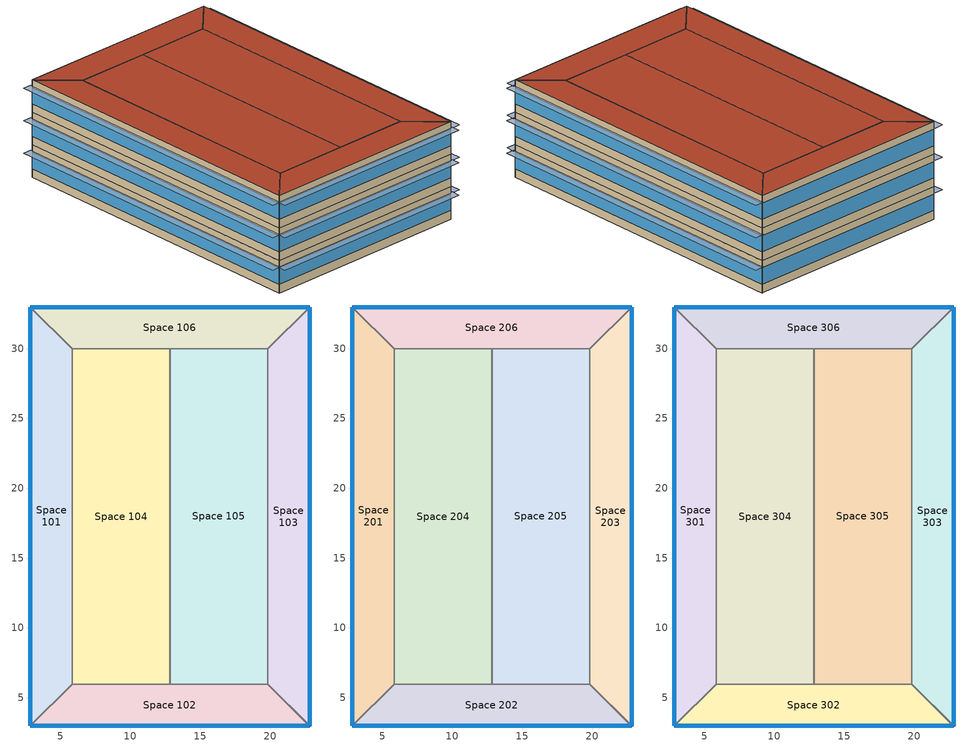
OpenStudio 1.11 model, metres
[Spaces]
Space 101
 floor ground: 2.83,32.97 5.83,29.97 5.83,5.97 2.83,2.97 z0
 wall outside: 2.83,32.97 2.83,2.97 z0:3.05
 wall to Space 106: 5.83,29.97 2.83,32.97 z0:3.05
 wall to Space 104: 5.83,5.97 5.83,29.97 z0:3.05
 wall to Space 102: 2.83,2.97 5.83,5.97 z0:3.05
 window: 2.83,32.95 2.83,3 z0.82:2.35
Space 102
 floor ground: 19.83,5.97 22.83,2.97 2.83,2.97 5.83,5.97 z0
 wall outside: 2.83,2.97 22.83,2.97 z0:3.05
 wall to Space 104: 12.83,5.97 5.83,5.97 z0:3.05
 wall to Space 105: 19.83,5.97 12.83,5.97 z0:3.05
 wall to Space 103: 22.83,2.97 19.83,5.97 z0:3.05
 window: 2.86,2.97 22.81,2.97 z0.82:2.35
Space 103
 floor ground: 22.83,32.97 22.83,2.97 19.83,5.97 19.83,29.97 z0
 wall outside: 22.83,2.97 22.83,32.97 z0:3.05
 wall to Space 105: 19.83,29.97 19.83,5.97 z0:3.05
 wall to Space 106: 22.83,32.97 19.83,29.97 z0:3.05
 window: 22.83,3 22.83,32.95 z0.82:2.35
Space 104
 floor ground: 12.83,29.97 12.83,5.97 5.83,5.97 5.83,29.97 z0
 wall to Space 106: 12.83,29.97 5.83,29.97 z0:3.05
 wall to Space 105: 12.83,5.97 12.83,29.97 z0:3.05
Space 105
 floor ground: 19.83,29.97 19.83,5.97 12.83,5.97 12.83,29.97 z0
 wall to Space 106: 19.83,29.97 12.83,29.97 z0:3.05
Space 106
 floor ground: 22.83,32.97 19.83,29.97 5.83,29.97 2.83,32.97 z0
 wall outside: 22.83,32.97 2.83,32.97 z0:3.05
 window: 22.81,32.97 2.86,32.97 z0.82:2.35
Space 201
 floor to Space 101: 2.83,32.97 5.83,29.97 5.83,5.97 2.83,2.97 z3.05
 wall outside: 2.83,32.97 2.83,2.97 z3.05:6.1
 wall to Space 206: 5.83,29.97 2.83,32.97 z3.05:6.1
 wall to Space 204: 5.83,5.97 5.83,29.97 z3.05:6.1
 wall to Space 202: 2.83,2.97 5.83,5.97 z3.05:6.1
 window: 2.83,32.95 2.83,3 z3.87:5.4
Space 202
 floor to Space 102: 19.83,5.97 22.83,2.97 2.83,2.97 5.83,5.97 z3.05
 wall outside: 2.83,2.97 22.83,2.97 z3.05:6.1
 wall to Space 204: 12.83,5.97 5.83,5.97 z3.05:6.1
 wall to Space 205: 19.83,5.97 12.83,5.97 z3.05:6.1
 wall to Space 203: 22.83,2.97 19.83,5.97 z3.05:6.1
 window: 2.86,2.97 22.81,2.97 z3.87:5.4
Space 203
 floor to Space 103: 22.83,32.97 22.83,2.97 19.83,5.97 19.83,29.97 z3.05
 wall outside: 22.83,2.97 22.83,32.97 z3.05:6.1
 wall to Space 205: 19.83,29.97 19.83,5.97 z3.05:6.1
 wall to Space 206: 22.83,32.97 19.83,29.97 z3.05:6.1
 window: 22.83,3 22.83,32.95 z3.87:5.4
Space 204
 floor to Space 104: 12.83,29.97 12.83,5.97 5.83,5.97 5.83,29.97 z3.05
 wall to Space 206: 12.83,29.97 5.83,29.97 z3.05:6.1
 wall to Space 205: 12.83,5.97 12.83,29.97 z3.05:6.1
Space 205
 floor to Space 105: 19.83,29.97 19.83,5.97 12.83,5.97 12.83,29.97 z3.05
 wall to Space 206: 19.83,29.97 12.83,29.97 z3.05:6.1
Space 206
 floor to Space 106: 22.83,32.97 19.83,29.97 5.83,29.97 2.83,32.97 z3.05
 wall outside: 22.83,32.97 2.83,32.97 z3.05:6.1
 window: 22.81,32.97 2.86,32.97 z3.87:5.4
Space 301
 floor to Space 201: 2.83,32.97 5.83,29.97 5.83,5.97 2.83,2.97 z6.1
 wall outside: 2.83,32.97 2.83,2.97 z6.1:9.14
 wall to Space 306: 5.83,29.97 2.83,32.97 z6.1:9.14
 wall to Space 304: 5.83,5.97 5.83,29.97 z6.1:9.14
 wall to Space 302: 2.83,2.97 5.83,5.97 z6.1:9.14
 window: 2.83,32.95 2.83,3 z6.92:8.44
 roof outside: 2.83,2.97 5.83,5.97 5.83,29.97 2.83,32.97 z9.14
Space 302
 floor to Space 202: 19.83,5.97 22.83,2.97 2.83,2.97 5.83,5.97 z6.1
 wall outside: 2.83,2.97 22.83,2.97 z6.1:9.14
 wall to Space 304: 12.83,5.97 5.83,5.97 z6.1:9.14
 wall to Space 305: 19.83,5.97 12.83,5.97 z6.1:9.14
 wall to Space 303: 22.83,2.97 19.83,5.97 z6.1:9.14
 window: 2.86,2.97 22.81,2.97 z6.92:8.44
 roof outside: 22.83,2.97 19.83,5.97 5.83,5.97 2.83,2.97 z9.14
Space 303
 floor to Space 203: 22.83,32.97 22.83,2.97 19.83,5.97 19.83,29.97 z6.1
 wall outside: 22.83,2.97 22.83,32.97 z6.1:9.14
 wall to Space 305: 19.83,29.97 19.83,5.97 z6.1:9.14
 wall to Space 306: 22.83,32.97 19.83,29.97 z6.1:9.14
 window: 22.83,3 22.83,32.95 z6.92:8.44
 roof outside: 22.83,2.97 22.83,32.97 19.83,29.97 19.83,5.97 z9.14
Space 304
 floor to Space 204: 12.83,29.97 12.83,5.97 5.83,5.97 5.83,29.97 z6.1
 wall to Space 306: 12.83,29.97 5.83,29.97 z6.1:9.14
 wall to Space 305: 12.83,5.97 12.83,29.97 z6.1:9.14
 roof outside: 12.83,5.97 12.83,29.97 5.83,29.97 5.83,5.97 z9.14
Space 305
 floor to Space 205: 19.83,29.97 19.83,5.97 12.83,5.97 12.83,29.97 z6.1
 wall to Space 306: 19.83,29.97 12.83,29.97 z6.1:9.14
 roof outside: 19.83,5.97 19.83,29.97 12.83,29.97 12.83,5.97 z9.14
Space 306
 floor to Space 206: 22.83,32.97 19.83,29.97 5.83,29.97 2.83,32.97 z6.1
 wall outside: 22.83,32.97 2.83,32.97 z6.1:9.14
 window: 22.81,32.97 2.86,32.97 z6.92:8.44
 roof outside: 19.83,29.97 22.83,32.97 2.83,32.97 5.83,29.97 z9.14
shading: 2.83,2.85 2.83,33.1 1.99,33.1 1.99,2.85 z2.5; 2.83,2.85 2.83,33.1 1.99,33.1 1.99,2.85 z5.55; 22.96,2.13 22.96,2.97 2.71,2.97 2.71,2.13 z2.5; 23.67,2.85 23.67,33.1 22.83,33.1 22.83,2.85 z2.5; 23.67,2.85 23.67,33.1 22.83,33.1 22.83,2.85 z5.55; 22.96,2.13 22.96,2.97 2.71,2.97 2.71,2.13 z8.6; 23.67,2.85 23.67,33.1 22.83,33.1 22.83,2.85 z8.6; 2.83,2.85 2.83,33.1 1.99,33.1 1.99,2.85 z8.6; 22.96,2.13 22.96,2.97 2.71,2.97 2.71,2.13 z5.55
[Building]
Building 1: Space Type=189.1-2009 - Office - OpenOffice - CZ4-8; Default Construction Set=189.1-2009 - CZ5 - Office
[Site]
KARACHI: Latitude {deg}=24.9; Longitude {deg}=67.13; Time Zone {hr}=5; Elevation {m}=22
[ClimateZones]
Climate Zone Institution Name 1=ASHRAE; Climate Zone Document Name 1=ANSI/ASHRAE Standard 169; Climate Zone Document Year 1=2006; Climate Zone Institution Name 2=CEC; Climate Zone Document Name 2=California Climate Zone Descriptions; Climate Zone Document Year 2=1995
[SizingPeriod:DesignDay] Barometric Pressure {Pa}=101061; Sky Clearness=0; Rain Indicator=0; Snow Indicator=0; Day of Month=21; Daylight Saving Time Indicator=0; Dry-Bulb Temperature Range Modifier Type=DefaultMultipliers
Name | Maximum Dry-Bulb Temperature {C} | Daily Dry-Bulb Temperature Range {deltaC} | Humidity Indicating Conditions at Maximum Dry-Bulb | Wind Speed {m/s} | Wind Direction {deg} | Month | Day Type | Humidity Indicating Type | Solar Model Indicator | ASHRAE Taud
KARACHI Ann Clg .4% Condns DP=>MDB | 30.9 | 6.2 | 27.1 | 4 | 230 | 6 | SummerDesignDay | Dewpoint | ASHRAETau | 1.142
KARACHI Ann Htg Wind 99.6% Condns WS=>MCDB | 20.6 | 0 | 20.6 | 9.9 | 50 | 1 | WinterDesignDay | Wetbulb | ASHRAEClearSky
KARACHI Ann Clg .4% Condns WB=>MDB | 33.3 | 6.2 | 28.2 | 4 | 230 | 6 | SummerDesignDay | Wetbulb | ASHRAETau | 1.142
KARACHI Ann Clg .4% Condns DB=>MWB | 38.9 | 6.2 | 22.6 | 4 | 230 | 6 | SummerDesignDay | Wetbulb | ASHRAETau | 1.142
KARACHI Ann Htg 99.6% Condns DB | 10 | 0 | 10 | 1.5 | 50 | 1 | WinterDesignDay | Wetbulb | ASHRAEClearSky
KARACHI Ann Hum_n 99.6% Condns DP=>MCDB | 23.3 | 0 | -9.4 | 1.5 | 50 | 1 | WinterDesignDay | Dewpoint | ASHRAEClearSky
KARACHI Ann Clg .4% Condns Enth=>MDB | 33.5 | 6.2 | 91600 | 4 | 230 | 6 | SummerDesignDay | Enthalpy | ASHRAETau | 1.142
[DefaultConstructionSet] Interior Partition Construction=Interior Partition
Name | Default Exterior Surface Constructions | Default Interior Surface Constructions | Default Ground Contact Surface Constructions | Default Exterior SubSurface Constructions | Default Interior SubSurface Constructions
189.1-2009 - CZ1 - Office | Default Surface Constructions 1 | Default Surface Constructions 2 | Default Surface Constructions 3 | Default Sub Surface Constructions 1 | Default Sub Surface Constructions 2
189.1-2009 - CZ5 - Office | Default Surface Constructions 13 | Default Surface Constructions 14 | Default Surface Constructions 15 | Default Sub Surface Constructions 9 | Default Sub Surface Constructions 10
[DefaultSurfaceConstructions]
Name | Floor Construction | Wall Construction | Roof Ceiling Construction
Default Surface Constructions 1 | ExtSlabCarpet 4in ClimateZone 1-8 | ASHRAE 189.1-2009 ExtWall Mass ClimateZone 1 | ASHRAE 189.1-2009 ExtRoof IEAD ClimateZone 1
Default Surface Constructions 2; Default Surface Constructions 14 | Interior Floor | Interior Wall | Interior Ceiling
Default Surface Constructions 3; Default Surface Constructions 15 | ExtSlabCarpet 4in ClimateZone 1-8 | ExtSlabCarpet 4in ClimateZone 1-8 | ExtSlabCarpet 4in ClimateZone 1-8
Default Surface Constructions 13 | ExtSlabCarpet 4in ClimateZone 1-8 | ASHRAE 189.1-2009 ExtWall Mass ClimateZone 5 | ASHRAE 189.1-2009 ExtRoof IEAD ClimateZone 2-5
[Construction]
ExtSlabCarpet 4in ClimateZone 1-8: MAT-CC05 4 HW CONCRETE, CP02 CARPET PAD
ASHRAE 189.1-2009 ExtWall Mass ClimateZone 1: 1IN Stucco, 8IN Concrete HW, Wall Insulation [31], 1/2IN Gypsum
ASHRAE 189.1-2009 ExtRoof IEAD ClimateZone 1: Roof Membrane, Roof Insulation [18], Metal Decking
Interior Floor: F16 Acoustic tile, F05 Ceiling air space resistance, M11 100mm lightweight concrete
Interior Wall: G01a 19mm gypsum board, F04 Wall air space resistance, G01a 19mm gypsum board
Interior Ceiling: M11 100mm lightweight concrete, F05 Ceiling air space resistance, F16 Acoustic tile
ASHRAE 189.1-2009 ExtWindow ClimateZone 1: Theoretical Glass [167]
Exterior Door: F08 Metal surface, I01 25mm insulation board
Interior Window: Clear 3mm
Interior Door; Interior Partition: G05 25mm wood
ASHRAE 189.1-2009 ExtRoof IEAD ClimateZone 2-5: Roof Membrane, Roof Insulation [21], Metal Decking
ASHRAE 189.1-2009 ExtWindow ClimateZone 4-5: Theoretical Glass [207]
ASHRAE 189.1-2009 ExtWall Mass ClimateZone 5: 1IN Stucco, 8IN Concrete HW, Wall Insulation [40], 1/2IN Gypsum
[Material] Thermal Absorptance=0.9
Name | Roughness | Thickness {m} | Conductivity {W/m-K} | Density {kg/m3} | Specific Heat {J/kg-K} | Solar Absorptance | Visible Absorptance
MAT-CC05 4 HW CONCRETE | Rough | 0.1016 | 1.311 | 2240 | 836.8 | 0.85 | 0.85
1IN Stucco | Smooth | 0.0253 | 0.6918 | 1858 | 837 | 0.92 | 0.92
8IN Concrete HW | MediumRough | 0.2033 | 1.7296 | 2243 | 837 | 0.65 | 0.65
Wall Insulation [31] | MediumRough | 0.0337 | 0.0432 | 91 | 837 | 0.5 | 0.5
1/2IN Gypsum | Smooth | 0.0127 | 0.16 | 784.9 | 830 | 0.4 | 0.4
Roof Membrane | VeryRough | 0.0095 | 0.16 | 1121.29 | 1460 | 0.7 | 0.7
Roof Insulation [18] | MediumRough | 0.1693 | 0.049 | 265 | 836.8 | 0.7 | 0.7
Metal Decking | MediumSmooth | 0.0015 | 45.006 | 7680 | 418.4 | 0.6 | 0.6
F16 Acoustic tile | MediumSmooth | 0.0191 | 0.06 | 368 | 590 | 0.3 | 0.3
M11 100mm lightweight concrete | MediumRough | 0.1016 | 0.53 | 1280 | 840 | 0.5 | 0.5
G01a 19mm gypsum board | MediumSmooth | 0.019 | 0.16 | 800 | 1090 | 0.4 | 0.4
F08 Metal surface | Smooth | 0.0008 | 45.28 | 7824 | 500 | 0.7 | 0.7
I01 25mm insulation board | MediumRough | 0.0254 | 0.03 | 43 | 1210 | 0.6 | 0.6
G05 25mm wood | MediumSmooth | 0.0254 | 0.15 | 608 | 1630 | 0.5 | 0.5
Roof Insulation [21] | MediumRough | 0.2105 | 0.049 | 265 | 836.8 | 0.7 | 0.7
Wall Insulation [40] | MediumRough | 0.0794 | 0.0432 | 91 | 837 | 0.5 | 0.5
[Material:NoMass]
CP02 CARPET PAD: Roughness=Smooth; Thermal Resistance {m2-K/W}=0.1; Thermal Absorptance=0.9; Solar Absorptance=0.8; Visible Absorptance=0.8
[Material:AirGap]
Name | Thermal Resistance {m2-K/W}
F05 Ceiling air space resistance | 0.18
F04 Wall air space resistance | 0.15
[DefaultSubSurfaceConstructions]
Name | Fixed Window Construction | Operable Window Construction | Door Construction | Tubular Daylight Dome Construction | Tubular Daylight Diffuser Construction
Default Sub Surface Constructions 1 | ASHRAE 189.1-2009 ExtWindow ClimateZone 1 | ASHRAE 189.1-2009 ExtWindow ClimateZone 1 | Exterior Door | Interior Window | Interior Window
Default Sub Surface Constructions 2; Default Sub Surface Constructions 10 | Interior Window | Interior Window | Interior Door
Default Sub Surface Constructions 9 | ASHRAE 189.1-2009 ExtWindow ClimateZone 4-5 | ASHRAE 189.1-2009 ExtWindow ClimateZone 4-5 | Exterior Door | Interior Window | Interior Window
[WindowMaterial:Glazing] Optical Data Type=SpectralAverage; Thickness {m}=0.003; Back Side Solar Reflectance at Normal Incidence=0; Back Side Visible Reflectance at Normal Incidence=0; Infrared Transmittance at Normal Incidence=0; Dirt Correction Factor for Solar and Visible Transmittance=1; Solar Diffusing=No
Name | Solar Transmittance at Normal Incidence | Front Side Solar Reflectance at Normal Incidence | Visible Transmittance at Normal Incidence | Front Side Visible Reflectance at Normal Incidence | Front Side Infrared Hemispherical Emissivity | Back Side Infrared Hemispherical Emissivity | Conductivity {W/m-K}
Theoretical Glass [167] | 0.2374 | 0.7126 | 0.2512 | 0.6988 | 0.985 | 0.985 | 2.1073
Clear 3mm | 0.837 | 0.075 | 0.898 | 0.081 | 0.84 | 0.84 | 0.9
Theoretical Glass [207] | 0.3311 | 0.6189 | 0.44 | 0.51 | 0.9 | 0.9 | 0.0133
[SpaceType] Standards Building Type=Office
Name | Default Schedule Set | Design Specification Outdoor Air Object | Standards Space Type
189.1-2009 - Office - BreakRoom - CZ1-3 | 189.1-2009 - Office - BreakRoom - CZ1-3 Schedule Set | 189.1-2009 - Office - BreakRoom - CZ1-3 Ventilation | BreakRoom
189.1-2009 - Office - Conference - CZ1-3 | 189.1-2009 - Office - Conference - CZ1-3 Schedule Set | 189.1-2009 - Office - Conference - CZ1-3 Ventilation | Conference
189.1-2009 - Office - Corridor - CZ1-3 | 189.1-2009 - Office - Corridor - CZ1-3 Schedule Set | 189.1-2009 - Office - Corridor - CZ1-3 Ventilation | Corridor
189.1-2009 - Office - IT_Room - CZ1-3 | 189.1-2009 - Office - IT_Room - CZ1-3 Schedule Set | 189.1-2009 - Office - IT_Room - CZ1-3 Ventilation | IT_Room
189.1-2009 - Office - OpenOffice - CZ1-3 | 189.1-2009 - Office - OpenOffice - CZ1-3 Schedule Set | 189.1-2009 - Office - OpenOffice - CZ1-3 Ventilation | OpenOffice
189.1-2009 - Office - OpenOffice - CZ4-8 | 189.1-2009 - Office - OpenOffice - CZ4-8 Schedule Set | 189.1-2009 - Office - OpenOffice - CZ4-8 Ventilation | OpenOffice
[DefaultScheduleSet] People Activity Level Schedule=Office Activity; Lighting Schedule=Office Bldg Light; Electric Equipment Schedule=Office Bldg Equip; Infiltration Schedule=Office Infil Quarter On
Name | Number of People Schedule
189.1-2009 - Office - BreakRoom - CZ1-3 Schedule Set; 189.1-2009 - Office - Conference - CZ1-3 Schedule Set; 189.1-2009 - Office - IT_Room - CZ1-3 Schedule Set | Office Misc Occ
189.1-2009 - Office - Corridor - CZ1-3 Schedule Set; 189.1-2009 - Office - OpenOffice - CZ1-3 Schedule Set; 189.1-2009 - Office - OpenOffice - CZ4-8 Schedule Set | Office Work Occ
[Lights:Definition] Design Level Calculation Method=Watts/Area
Name | Watts per Space Floor Area {W/m2}
189.1-2009 - Office - BreakRoom - CZ1-3 Lights Definition | 11.625
189.1-2009 - Office - Conference - CZ1-3 Lights Definition | 12.5938
189.1-2009 - Office - Corridor - CZ1-3 Lights Definition | 4.84376
189.1-2009 - Office - IT_Room - CZ1-3 Lights Definition; 189.1-2009 - Office - OpenOffice - CZ1-3 Lights Definition; 189.1-2009 - Office - OpenOffice - CZ4-8 Lights Definition | 10.6563
[Lights]
Name | Lights Definition | Space or SpaceType
189.1-2009 - Office - BreakRoom - CZ1-3 Lights | 189.1-2009 - Office - BreakRoom - CZ1-3 Lights Definition | 189.1-2009 - Office - BreakRoom - CZ1-3
189.1-2009 - Office - Conference - CZ1-3 Lights | 189.1-2009 - Office - Conference - CZ1-3 Lights Definition | 189.1-2009 - Office - Conference - CZ1-3
189.1-2009 - Office - Corridor - CZ1-3 Lights | 189.1-2009 - Office - Corridor - CZ1-3 Lights Definition | 189.1-2009 - Office - Corridor - CZ1-3
189.1-2009 - Office - IT_Room - CZ1-3 Lights | 189.1-2009 - Office - IT_Room - CZ1-3 Lights Definition | 189.1-2009 - Office - IT_Room - CZ1-3
189.1-2009 - Office - OpenOffice - CZ1-3 Lights | 189.1-2009 - Office - OpenOffice - CZ1-3 Lights Definition | 189.1-2009 - Office - OpenOffice - CZ1-3
189.1-2009 - Office - OpenOffice - CZ4-8 Lights | 189.1-2009 - Office - OpenOffice - CZ4-8 Lights Definition | 189.1-2009 - Office - OpenOffice - CZ4-8
[DesignSpecification:OutdoorAir] Outdoor Air Method=Sum
Name | Outdoor Air Flow per Person {m3/s-person} | Outdoor Air Flow per Floor Area {m3/s-m2}
189.1-2009 - Office - BreakRoom - CZ1-3 Ventilation | 0.00707921
189.1-2009 - Office - Conference - CZ1-3 Ventilation; 189.1-2009 - Office - OpenOffice - CZ1-3 Ventilation; 189.1-2009 - Office - OpenOffice - CZ4-8 Ventilation | 0.00943895
189.1-2009 - Office - Corridor - CZ1-3 Ventilation; 189.1-2009 - Office - IT_Room - CZ1-3 Ventilation |  | 0.000254
[People:Definition] Number of People Calculation Method=People/Area; Fraction Radiant=0.3
Name | People per Space Floor Area {person/m2}
189.1-2009 - Office - BreakRoom - CZ1-3 People Definition; 189.1-2009 - Office - Conference - CZ1-3 People Definition | 0.538196
189.1-2009 - Office - Corridor - CZ1-3 People Definition | 0.0107639
189.1-2009 - Office - IT_Room - CZ1-3 People Definition | 0.0538196
189.1-2009 - Office - OpenOffice - CZ1-3 People Definition; 189.1-2009 - Office - OpenOffice - CZ4-8 People Definition | 0.0565105
[People]
Name | People Definition | Space or SpaceType
189.1-2009 - Office - BreakRoom - CZ1-3 People | 189.1-2009 - Office - BreakRoom - CZ1-3 People Definition | 189.1-2009 - Office - BreakRoom - CZ1-3
189.1-2009 - Office - Conference - CZ1-3 People | 189.1-2009 - Office - Conference - CZ1-3 People Definition | 189.1-2009 - Office - Conference - CZ1-3
189.1-2009 - Office - Corridor - CZ1-3 People | 189.1-2009 - Office - Corridor - CZ1-3 People Definition | 189.1-2009 - Office - Corridor - CZ1-3
189.1-2009 - Office - IT_Room - CZ1-3 People | 189.1-2009 - Office - IT_Room - CZ1-3 People Definition | 189.1-2009 - Office - IT_Room - CZ1-3
189.1-2009 - Office - OpenOffice - CZ1-3 People | 189.1-2009 - Office - OpenOffice - CZ1-3 People Definition | 189.1-2009 - Office - OpenOffice - CZ1-3
189.1-2009 - Office - OpenOffice - CZ4-8 People | 189.1-2009 - Office - OpenOffice - CZ4-8 People Definition | 189.1-2009 - Office - OpenOffice - CZ4-8
[SpaceInfiltration:DesignFlowRate] Design Flow Rate Calculation Method=Flow/ExteriorArea
Name | Space or SpaceType | Flow per Exterior Surface Area {m3/s-m2}
189.1-2009 - Office - BreakRoom - CZ1-3 Infiltration | 189.1-2009 - Office - BreakRoom - CZ1-3 | 0.00030226
189.1-2009 - Office - Conference - CZ1-3 Infiltration | 189.1-2009 - Office - Conference - CZ1-3 | 0.00030226
189.1-2009 - Office - Corridor - CZ1-3 Infiltration | 189.1-2009 - Office - Corridor - CZ1-3 | 0.00030226
189.1-2009 - Office - IT_Room - CZ1-3 Infiltration | 189.1-2009 - Office - IT_Room - CZ1-3 | 0.00030226
189.1-2009 - Office - OpenOffice - CZ1-3 Infiltration | 189.1-2009 - Office - OpenOffice - CZ1-3 | 0.00030226
189.1-2009 - Office - OpenOffice - CZ4-8 Infiltration | 189.1-2009 - Office - OpenOffice - CZ4-8 | 0.000226568
[ElectricEquipment:Definition] Design Level Calculation Method=Watts/Area
Name | Watts per Space Floor Area {W/m2}
189.1-2009 - Office - BreakRoom - CZ1-3 Electric Equipment Definition | 48.007
189.1-2009 - Office - Conference - CZ1-3 Electric Equipment Definition | 3.98265
189.1-2009 - Office - Corridor - CZ1-3 Electric Equipment Definition | 1.72223
189.1-2009 - Office - IT_Room - CZ1-3 Electric Equipment Definition | 16.7917
189.1-2009 - Office - OpenOffice - CZ1-3 Electric Equipment Definition; 189.1-2009 - Office - OpenOffice - CZ4-8 Electric Equipment Definition | 7.64238
[ElectricEquipment]
Name | Electric Equipment Definition | Space or SpaceType
189.1-2009 - Office - BreakRoom - CZ1-3 Electric Equipment | 189.1-2009 - Office - BreakRoom - CZ1-3 Electric Equipment Definition | 189.1-2009 - Office - BreakRoom - CZ1-3
189.1-2009 - Office - Conference - CZ1-3 Electric Equipment | 189.1-2009 - Office - Conference - CZ1-3 Electric Equipment Definition | 189.1-2009 - Office - Conference - CZ1-3
189.1-2009 - Office - Corridor - CZ1-3 Electric Equipment | 189.1-2009 - Office - Corridor - CZ1-3 Electric Equipment Definition | 189.1-2009 - Office - Corridor - CZ1-3
189.1-2009 - Office - IT_Room - CZ1-3 Electric Equipment | 189.1-2009 - Office - IT_Room - CZ1-3 Electric Equipment Definition | 189.1-2009 - Office - IT_Room - CZ1-3
189.1-2009 - Office - OpenOffice - CZ1-3 Electric Equipment | 189.1-2009 - Office - OpenOffice - CZ1-3 Electric Equipment Definition | 189.1-2009 - Office - OpenOffice - CZ1-3
189.1-2009 - Office - OpenOffice - CZ4-8 Electric Equipment | 189.1-2009 - Office - OpenOffice - CZ4-8 Electric Equipment Definition | 189.1-2009 - Office - OpenOffice - CZ4-8
[ThermostatSetpoint:DualSetpoint] Heating Setpoint Temperature Schedule=Medium Office HtgSetp; Cooling Setpoint Temperature Schedule=Medium Office ClgSetp
Thermal Zone 1 Thermostat; Thermal Zone 2 Thermostat 1; Thermal Zone 3 Thermostat; Thermal Zone 4 Thermostat 1; Thermal Zone 5 Thermostat 1; Thermal Zone 6 Thermostat 1; Thermal Zone 7 Thermostat 1; Thermal Zone 8 Thermostat 1
[BuildingStory] Nominal Floor to Floor Height {m}=3.048
Name | Nominal Z Coordinate {m}
Building Story 1; Building Story 4 | 0
Building Story 2; Building Story 5 | 3.048
Building Story 3; Building Story 6 | 6.096
[Space] Default Construction Set=189.1-2009 - CZ1 - Office
Name | Space Type | Building Story | Thermal Zone
Space 101; Space 102 | 189.1-2009 - Office - Corridor - CZ1-3 | Building Story 1 | Thermal Zone 4
Space 103 | 189.1-2009 - Office - BreakRoom - CZ1-3 | Building Story 1 | Thermal Zone 3
Space 104; Space 105 | 189.1-2009 - Office - OpenOffice - CZ1-3 | Building Story 1 | Thermal Zone 2
Space 106 | 189.1-2009 - Office - IT_Room - CZ1-3 | Building Story 1 | Thermal Zone 1
Space 201; Space 202; Space 203; Space 206 | 189.1-2009 - Office - OpenOffice - CZ1-3 | Building Story 2 | Thermal Zone 6
Space 204; Space 205 | 189.1-2009 - Office - Conference - CZ1-3 | Building Story 2 | Thermal Zone 5
Space 301; Space 302; Space 303; Space 306 | 189.1-2009 - Office - OpenOffice - CZ1-3 | Building Story 3 | Thermal Zone 8
Space 304; Space 305 | 189.1-2009 - Office - Conference - CZ1-3 | Building Story 3 | Thermal Zone 7
[ThermalZone] Use Ideal Air Loads=Yes
Name | Thermostat
Thermal Zone 1 | Thermal Zone 1 Thermostat
Thermal Zone 2 | Thermal Zone 2 Thermostat 1
Thermal Zone 3 | Thermal Zone 3 Thermostat
Thermal Zone 4 | Thermal Zone 4 Thermostat 1
Thermal Zone 5 | Thermal Zone 5 Thermostat 1
Thermal Zone 6 | Thermal Zone 6 Thermostat 1
Thermal Zone 7 | Thermal Zone 7 Thermostat 1
Thermal Zone 8 | Thermal Zone 8 Thermostat 1
[Sizing:Zone] Zone Cooling Design Supply Air Temperature Input Method=SupplyAirTemperature; Zone Cooling Design Supply Air Temperature {C}=14; Zone Cooling Design Supply Air Temperature Difference {deltaC}=11.11; Zone Heating Design Supply Air Temperature Input Method=SupplyAirTemperature; Zone Heating Design Supply Air Temperature {C}=40; Zone Heating Design Supply Air Temperature Difference {deltaC}=11.11; Zone Cooling Design Supply Air Humidity Ratio {kg-H2O/kg-air}=0.0085; Zone Heating Design Supply Air Humidity Ratio {kg-H2O/kg-air}=0.008; Cooling Design Air Flow Method=DesignDay; Heating Design Air Flow Method=DesignDay; Account for Dedicated Outdoor Air System=No; Dedicated Outdoor Air System Control Strategy=NeutralSupplyAir; Dedicated Outdoor Air Low Setpoint Temperature for Design {C}=autosize; Dedicated Outdoor Air High Setpoint Temperature for Design {C}=autosize
Thermal Zone 1; Thermal Zone 2; Thermal Zone 3; Thermal Zone 4; Thermal Zone 5; Thermal Zone 6; Thermal Zone 7; Thermal Zone 8
[Schedule:Ruleset]
Name | Default Day Schedule | Summer Design Day Schedule | Winter Design Day Schedule
Office Bldg Light | Office Bldg Light Default Schedule | Office Bldg Light Summer Design Day | Office Bldg Light Winter Design Day
Office Misc Occ | Office Bldg Occ Default Schedule 1 | Office Bldg Occ Summer Design Day 1 | Office Bldg Occ Winter Design Day 1
Office Activity | Office Activity Default Schedule | Office Activity Summer Design Day | Office Activity Winter Design Day
Office Infil Quarter On | Office Infil Quarter On Default Schedule | Office Infil Quarter On Summer Design Day | Office Infil Quarter On Winter Design Day
Office Bldg Equip | Office Bldg Equip Default Schedule | Office Bldg Equip Summer Design Day | Office Bldg Equip Winter Design Day
Medium Office HtgSetp | Medium Office HtgSetp Default Schedule | Medium Office HtgSetp Summer Design Day | Medium Office HtgSetp Winter Design Day
Medium Office ClgSetp | Medium Office ClgSetp Default Schedule | Medium Office ClgSetp Summer Design Day | Medium Office ClgSetp Winter Design Day
Office Work Occ | Office Bldg Occ Default Schedule | Office Bldg Occ Summer Design Day | Office Bldg Occ Winter Design Day
[Schedule:Day]
Office Bldg Light Default Schedule: 5, 0, 0.05, 7, 0, 0.1, 8, 0, 0.3, 17, 0, 0.9, 18, 0, 0.7, 20, 0, 0.5, 22, 0, 0.3, 23, 0, 0.1, 24, 0, 0.05
Office Bldg Light Summer Design Day; Office Infil Quarter On Rule 1 Day Schedule; Office Bldg Equip Summer Design Day: 24, 0, 1
Office Bldg Light Winter Design Day; Office Bldg Occ Winter Design Day 1; Office Bldg Occ Rule 1 Day Schedule 1; Office Bldg Equip Winter Design Day; Office Bldg Occ Winter Design Day; Office Bldg Occ Rule 1 Day Schedule: 24, 0, 0
Office Bldg Light Rule 1 Day Schedule: 24, 0, 0.05
Office Bldg Light Rule 2 Day Schedule: 6, 0, 0.05, 8, 0, 0.1, 14, 0, 0.5, 17, 0, 0.15, 24, 0, 0.05
Office Bldg Occ Default Schedule 1: 6, 0, 0, 7, 0, 0.1, 8, 0, 0.2, 20, 0, 0.4, 22, 0, 0.1, 24, 0, 0.05
Office Bldg Occ Summer Design Day 1; Office Bldg Occ Summer Design Day: 6, 0, 0, 22, 0, 1, 24, 0, 0.05
Office Bldg Occ Rule 2 Day Schedule 1: 6, 0, 0, 8, 0, 0.1, 14, 0, 0.25, 17, 0, 0.1, 24, 0, 0
Office Activity Default Schedule; Office Activity Summer Design Day; Office Activity Winter Design Day: 24, 0, 132
Office Infil Quarter On Default Schedule; Office Infil Quarter On Summer Design Day: 6, 0, 1, 22, 0, 0.25, 24, 0, 1
Office Infil Quarter On Winter Design Day; Office Infil Quarter On Rule 2 Day Schedule: 6, 0, 1, 18, 0, 0.25, 24, 0, 1
Office Bldg Equip Default Schedule: 8, 0, 0.4, 12, 0, 0.9, 13, 0, 0.8, 17, 0, 0.9, 18, 0, 0.8, 20, 0, 0.6, 22, 0, 0.5, 24, 0, 0.4
Office Bldg Equip Rule 1 Day Schedule: 24, 0, 0.3
Office Bldg Equip Rule 2 Day Schedule: 6, 0, 0.3, 8, 0, 0.4, 14, 0, 0.5, 17, 0, 0.35, 24, 0, 0.3
Medium Office HtgSetp Default Schedule: 6, 0, 15.6, 22, 0, 21, 24, 0, 15.6
Medium Office HtgSetp Summer Design Day; Medium Office HtgSetp Rule 1 Day Schedule: 24, 0, 15.6
Medium Office HtgSetp Winter Design Day: 24, 0, 21
Medium Office HtgSetp Rule 2 Day Schedule: 6, 0, 15.6, 18, 0, 21, 24, 0, 15.6
Medium Office ClgSetp Default Schedule; Medium Office ClgSetp Summer Design Day: 6, 0, 26.7, 22, 0, 24, 24, 0, 26.7
Medium Office ClgSetp Winter Design Day; Medium Office ClgSetp Rule 1 Day Schedule: 24, 0, 26.7
Medium Office ClgSetp Rule 2 Day Schedule: 6, 0, 26.7, 18, 0, 24, 24, 0, 26.7
Office Bldg Occ Default Schedule: 6, 0, 0, 7, 0, 0.1, 8, 0, 0.2, 12, 0, 0.85, 13, 0, 0.5, 17, 0, 0.85, 18, 0, 0.7, 20, 0, 0.4, 22, 0, 0.1, 24, 0, 0.05
Office Bldg Occ Rule 2 Day Schedule: 6, 0, 0, 8, 0, 0.1, 14, 0, 0.4, 17, 0, 0.1, 24, 0, 0
[Schedule:Rule] Apply Monday=No; Apply Tuesday=No; Apply Wednesday=No; Apply Thursday=No; Apply Friday=No; Date Specification Type=DateRange; Start Month=1; Start Day=1; End Month=12; End Day=31
Name | Schedule Ruleset | Rule Order | Day Schedule | Apply Sunday | Apply Saturday
Office Bldg Light Rule 1 | Office Bldg Light | 0 | Office Bldg Light Rule 1 Day Schedule | Yes | No
Office Bldg Light Rule 2 | Office Bldg Light | 1 | Office Bldg Light Rule 2 Day Schedule | No | Yes
Office Misc Occ Rule 1 | Office Misc Occ | 0 | Office Bldg Occ Rule 1 Day Schedule 1 | Yes | No
Office Misc Occ Rule 2 | Office Misc Occ | 1 | Office Bldg Occ Rule 2 Day Schedule 1 | No | Yes
Office Infil Quarter On Rule 1 | Office Infil Quarter On | 0 | Office Infil Quarter On Rule 1 Day Schedule | Yes | No
Office Infil Quarter On Rule 2 | Office Infil Quarter On | 1 | Office Infil Quarter On Rule 2 Day Schedule | No | Yes
Office Bldg Equip Rule 1 | Office Bldg Equip | 0 | Office Bldg Equip Rule 1 Day Schedule | Yes | No
Office Bldg Equip Rule 2 | Office Bldg Equip | 1 | Office Bldg Equip Rule 2 Day Schedule | No | Yes
Medium Office HtgSetp Rule 1 | Medium Office HtgSetp | 0 | Medium Office HtgSetp Rule 1 Day Schedule | Yes | No
Medium Office HtgSetp Rule 2 | Medium Office HtgSetp | 1 | Medium Office HtgSetp Rule 2 Day Schedule | No | Yes
Medium Office ClgSetp Rule 1 | Medium Office ClgSetp | 0 | Medium Office ClgSetp Rule 1 Day Schedule | Yes | No
Medium Office ClgSetp Rule 2 | Medium Office ClgSetp | 1 | Medium Office ClgSetp Rule 2 Day Schedule | No | Yes
Office Work Occ Rule 1 | Office Work Occ | 0 | Office Bldg Occ Rule 1 Day Schedule | Yes | No
Office Work Occ Rule 2 | Office Work Occ | 1 | Office Bldg Occ Rule 2 Day Schedule | No | Yes
